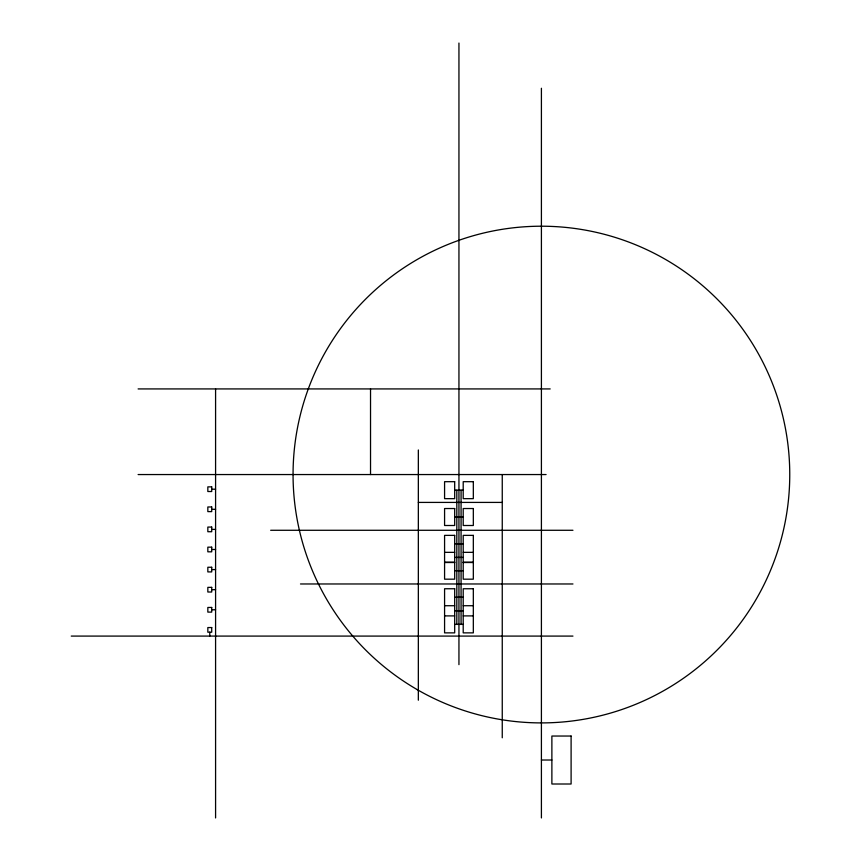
<?xml version="1.0" encoding="UTF-8"?>
<svg xmlns="http://www.w3.org/2000/svg" width="861" height="861" viewBox="0 0 861 861"><rect width="100%" height="100%" fill="white"/><g stroke="black" fill="none" stroke-linecap="round" stroke-linejoin="round"><path stroke-width="1.29" d="M138.115 388.924L550.19 388.924M138.115 474.551L546.089 474.551M211.709 489.199L215.584 489.199M454.683 490.167L463.207 490.167M418.338 502.415L502.254 502.415M211.709 509.303L215.584 509.303M454.683 517.009L463.207 517.009M211.709 529.397L215.584 529.397M270.655 530.279L572.952 530.279M454.683 543.851L463.207 543.851M211.709 549.49L215.584 549.49M444.577 552.342L454.683 552.342M463.207 552.342L473.324 552.342M454.683 557.422L463.207 557.422M444.577 562.211L454.683 562.211M463.207 562.211L473.324 562.211M444.577 562.513L454.683 562.513M463.207 562.513L473.324 562.513M211.709 569.584L215.584 569.584M454.683 570.703L463.207 570.703M300.489 583.973L572.952 583.973M211.709 589.688L215.584 589.688M454.683 597.243L463.207 597.243M444.577 605.724L454.683 605.724M463.207 605.724L473.324 605.724M211.709 609.782L215.584 609.782M454.683 610.815L463.207 610.815M444.577 615.895L454.683 615.895M463.207 615.895L473.324 615.895M454.683 624.386L463.207 624.386M71.248 636.085L572.952 636.085M541.408 760.015L551.879 760.015M541.408 88.263L541.408 817.95M502.254 474.551L502.254 737.791M461.076 490.167L461.076 624.386M458.945 43.05L458.945 664.649M456.814 490.167L456.814 624.386M418.338 449.969L418.338 700.208M370.531 388.924L370.531 474.551M215.584 388.924L215.584 817.95M209.772 632.2L209.772 636.085M454.683 481.686L444.577 481.686L444.577 498.659L454.683 498.659L454.683 481.686M473.324 481.686L463.207 481.686L463.207 498.659L473.324 498.659L473.324 481.686M211.709 486.874L207.835 486.874L207.835 491.523L211.709 491.523L211.709 486.874M211.709 506.978L207.835 506.978L207.835 511.617L211.709 511.617L211.709 506.978M454.683 508.528L444.577 508.528L444.577 525.501L454.683 525.501L454.683 508.528M473.324 508.528L463.207 508.528L463.207 525.501L473.324 525.501L473.324 508.528M211.709 527.072L207.835 527.072L207.835 531.721L211.709 531.721L211.709 527.072M454.683 535.37L444.577 535.37L444.577 579.184L454.683 579.184L454.683 535.37M473.324 535.37L463.207 535.37L463.207 579.184L473.324 579.184L473.324 535.37M211.709 547.165L207.835 547.165L207.835 551.815L211.709 551.815L211.709 547.165M211.709 567.259L207.835 567.259L207.835 571.908L211.709 571.908L211.709 567.259M211.709 587.363L207.835 587.363L207.835 592.013L211.709 592.013L211.709 587.363M454.683 588.752L444.577 588.752L444.577 632.867L454.683 632.867L454.683 588.752M473.324 588.752L463.207 588.752L463.207 632.867L473.324 632.867L473.324 588.752M211.709 607.457L207.835 607.457L207.835 612.106L211.709 612.106L211.709 607.457M211.709 627.551L207.835 627.551L207.835 632.2L211.709 632.2L211.709 627.551M571.101 736.037L551.879 736.037L551.879 784.005L571.101 784.005L571.101 736.037M417.23 689.629A248.345 248.345 0 0 0 789.752 474.551A248.345 248.345 0 0 0 417.23 259.484A248.345 248.345 0 0 0 417.23 689.629"/></g></svg>
